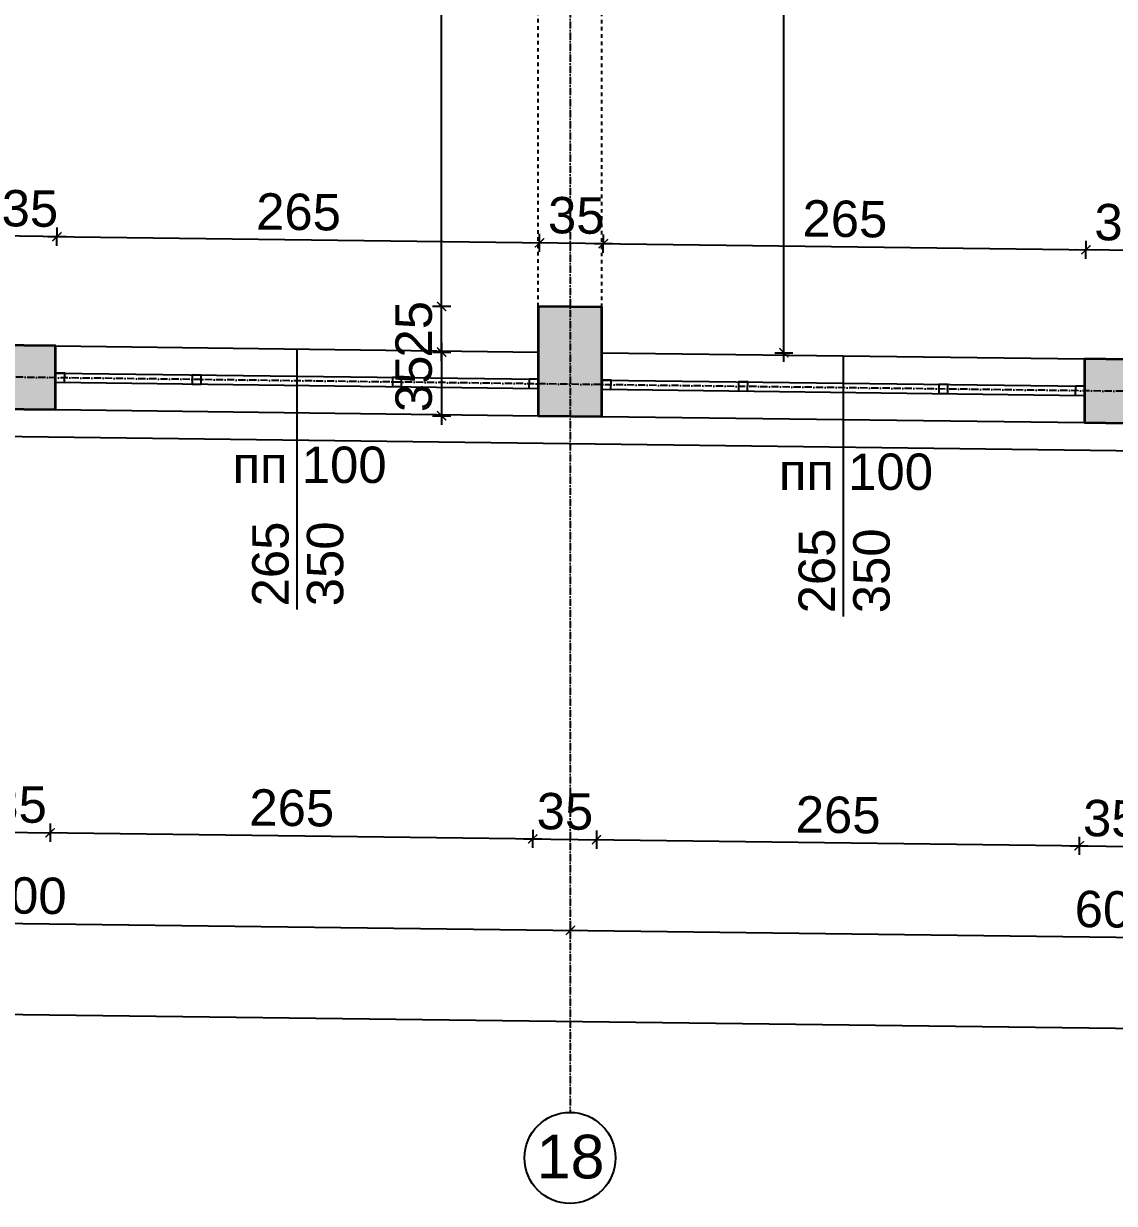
# Model space of a CAD drawing. Header units: inches. Extents: x -72385 to 39588, y -6525 to 66685.
# Drawn here: x -43225 to -42626, y 7740 to 8388 of the extents above; entities that cross this region are included whole.
import ezdxf

# ---------------------------------------------------------------- set-up
doc = ezdxf.new("R2010")
doc.units = ezdxf.units.IN
doc.header["$MEASUREMENT"] = 0
doc.linetypes.add('DashDot', pattern=[0.6, 0.4, -0.1, 0, -0.1])
doc.linetypes.add('Hidden', pattern=[0.4, 0.2, -0.2])
for name, color, linetype, lineweight in [('Изгледни линии', 253, 'Continuous', 25), ('Надписи коти външни', 252, 'Continuous', 25), ('Надписи коти вътрешни', 252, 'Continuous', 25), ('Надписи Оси', 252, 'Continuous', 25), ('Надписи прозорци', 252, 'Continuous', 25), ('Оси', 252, 'DashDot', 25), ('Прозорци', 251, 'Continuous', 25), ('Пунктир', 253, 'Hidden', 25), ('Разрезни линии', 7, 'Continuous', 35), ('Щрих стени', 254, 'Continuous', 25)]:
    doc.layers.add(name, color=color, linetype=linetype, lineweight=lineweight)
doc.styles.add('Arial Regular', font='arial.ttf')
doc.styles.get("Standard").update_dxf_attribs({"font": 'arial.ttf'})
doc.dimstyles.new('Annotative', dxfattribs={"dimscale": 0, "dimtxt": 20, "dimasz": 5, "dimexe": 5, "dimexo": 5, "dimgap": 5, "dimtad": 1, "dimdec": 0, "dimzin": 0, "dimdsep": 46, "dimtxsty": 'Standard', "dimblk": 'ARCHTICK', "dimcen": 5, "dimdle": 5, "dimadec": 0, "dimazin": 0, "dimtfac": 1, "dimtdec": 0, "dimtofl": 0, "dimtmove": 0, "dimatfit": 3, "dimldrblk": 'ARCHTICK', "dimfxl": 5, "dimfxlon": 1, "dimtolj": 1, "dimtzin": 0, "dimarcsym": 1})

# ---------------------------------------------------------------- blocks, each defined once
blk = doc.blocks.new('_ArchTick')
at = {"color": 0, "linetype": 'ByBlock', "const_width": 0.15}
blk.add_lwpolyline([(-0.5, -0.5), (0.5, 0.5)], dxfattribs=at)
blk = doc.blocks.new('*D1479')
at = {"layer": 'Defpoints', "color": 0, "ltscale": 50, "transparency": 16777216}
for p in [(-43241.57, 8271.78), (-43242.34, 8211.81), (-43207.34, 8211.37)]:
    blk.add_point(p, dxfattribs=at)
at = {"layer": 'Надписи коти вътрешни', "color": 0, "lineweight": -2, "ltscale": 50, "transparency": 16777216}
for p, q in [((-43201.57, 8271.27), (-43246.57, 8271.84)), ((-43241.64, 8266.78), (-43241.51, 8276.78)), ((-43206.64, 8266.33), (-43206.51, 8276.33))]:
    blk.add_line(p, q, dxfattribs=at)
at = {"layer": 'Надписи коти вътрешни', "color": 0, "lineweight": -2, "ltscale": 50, "transparency": 16777216, "xscale": 5, "yscale": 5, "zscale": 5}
for p, rotation in [((-43241.57, 8271.78), 179.2706286525463), ((-43206.57, 8271.33), 359.2706286525462)]:
    blk.add_blockref('_ArchTick', p, dxfattribs=dict(at, rotation=rotation))
at = {"layer": 'Надписи коти вътрешни', "color": 0, "ltscale": 50, "transparency": 16777216, "insert": (-43221.38, 8286.74), "char_height": 20, "attachment_point": 5, "rotation": 359.27063}
blk.add_mtext('\\A1;35', dxfattribs=at)
blk = doc.blocks.new('*D1480')
at = {"layer": 'Defpoints', "color": 0, "ltscale": 50, "transparency": 16777216}
for p in [(-42941.57, 8267.96), (-43207.34, 8211.37), (-42942.34, 8207.99)]:
    blk.add_point(p, dxfattribs=at)
at = {"layer": 'Надписи коти вътрешни', "color": 0, "lineweight": -2, "ltscale": 50, "transparency": 16777216}
for p, q in [((-43211.57, 8271.4), (-42936.57, 8267.89)), ((-43206.64, 8266.33), (-43206.51, 8276.33)), ((-42941.64, 8262.96), (-42941.51, 8272.96))]:
    blk.add_line(p, q, dxfattribs=at)
at = {"layer": 'Надписи коти вътрешни', "color": 0, "lineweight": -2, "ltscale": 50, "transparency": 16777216, "xscale": 5, "yscale": 5, "zscale": 5}
for p, rotation in [((-43206.57, 8271.33), 179.270628652547), ((-42941.57, 8267.96), 359.270628652547)]:
    blk.add_blockref('_ArchTick', p, dxfattribs=dict(at, rotation=rotation))
at = {"layer": 'Надписи коти вътрешни', "color": 0, "ltscale": 50, "transparency": 16777216, "insert": (-43073.88, 8284.86), "char_height": 20, "attachment_point": 5, "rotation": 359.27063}
blk.add_mtext('\\A1;265', dxfattribs=at)
blk = doc.blocks.new('*D1481')
at = {"layer": 'Defpoints', "color": 0, "ltscale": 50, "transparency": 16777216}
for p in [(-42941.57, 8267.96), (-42942.34, 8207.99), (-42907.34, 8207.55)]:
    blk.add_point(p, dxfattribs=at)
at = {"layer": 'Надписи коти вътрешни', "color": 0, "lineweight": -2, "ltscale": 50, "transparency": 16777216}
for p, q in [((-42941.64, 8262.96), (-42941.51, 8272.96)), ((-42906.64, 8262.51), (-42906.51, 8272.51)), ((-42901.57, 8267.45), (-42946.57, 8268.02))]:
    blk.add_line(p, q, dxfattribs=at)
at = {"layer": 'Надписи коти вътрешни', "color": 0, "lineweight": -2, "ltscale": 50, "transparency": 16777216, "xscale": 5, "yscale": 5, "zscale": 5}
for p, rotation in [((-42941.57, 8267.96), 179.2706286525463), ((-42906.57, 8267.51), 359.2706286525462)]:
    blk.add_blockref('_ArchTick', p, dxfattribs=dict(at, rotation=rotation))
at = {"layer": 'Надписи коти вътрешни', "color": 0, "ltscale": 50, "transparency": 16777216, "insert": (-42921.38, 8282.92), "char_height": 20, "attachment_point": 5, "rotation": 359.27063}
blk.add_mtext('\\A1;35', dxfattribs=at)
blk = doc.blocks.new('*D1482')
at = {"layer": 'Defpoints', "color": 0, "ltscale": 50, "transparency": 16777216}
for p in [(-42641.57, 8264.14), (-42907.34, 8207.55), (-42642.34, 8204.17)]:
    blk.add_point(p, dxfattribs=at)
at = {"layer": 'Надписи коти вътрешни', "color": 0, "lineweight": -2, "ltscale": 50, "transparency": 16777216}
for p, q in [((-42906.64, 8262.51), (-42906.51, 8272.51)), ((-42911.57, 8267.58), (-42636.57, 8264.08)), ((-42641.64, 8259.14), (-42641.51, 8269.14))]:
    blk.add_line(p, q, dxfattribs=at)
at = {"layer": 'Надписи коти вътрешни', "color": 0, "lineweight": -2, "ltscale": 50, "transparency": 16777216, "xscale": 5, "yscale": 5, "zscale": 5}
for p, rotation in [((-42906.57, 8267.51), 179.270628652547), ((-42641.57, 8264.14), 359.270628652547)]:
    blk.add_blockref('_ArchTick', p, dxfattribs=dict(at, rotation=rotation))
at = {"layer": 'Надписи коти вътрешни', "color": 0, "ltscale": 50, "transparency": 16777216, "insert": (-42773.88, 8281.04), "char_height": 20, "attachment_point": 5, "rotation": 359.27063}
blk.add_mtext('\\A1;265', dxfattribs=at)
blk = doc.blocks.new('*D1483')
at = {"layer": 'Defpoints', "color": 0, "ltscale": 50, "transparency": 16777216}
for p in [(-42641.57, 8264.14), (-42642.34, 8204.17), (-42607.34, 8203.73)]:
    blk.add_point(p, dxfattribs=at)
at = {"layer": 'Надписи коти вътрешни', "color": 0, "lineweight": -2, "ltscale": 50, "transparency": 16777216}
for p, q in [((-42641.64, 8259.14), (-42641.51, 8269.14)), ((-42606.64, 8258.69), (-42606.51, 8268.69)), ((-42601.57, 8263.63), (-42646.57, 8264.2))]:
    blk.add_line(p, q, dxfattribs=at)
at = {"layer": 'Надписи коти вътрешни', "color": 0, "lineweight": -2, "ltscale": 50, "transparency": 16777216, "xscale": 5, "yscale": 5, "zscale": 5}
for p, rotation in [((-42641.57, 8264.14), 179.2706286525463), ((-42606.57, 8263.69), 359.2706286525462)]:
    blk.add_blockref('_ArchTick', p, dxfattribs=dict(at, rotation=rotation))
at = {"layer": 'Надписи коти вътрешни', "color": 0, "ltscale": 50, "transparency": 16777216, "insert": (-42621.38, 8279.1), "char_height": 20, "attachment_point": 5, "rotation": 359.27063}
blk.add_mtext('\\A1;35', dxfattribs=at)
blk = doc.blocks.new('*D1520')
at = {"layer": 'Defpoints', "color": 0, "ltscale": 50, "transparency": 16777216}
for p in [(-42995.34, 8758.04), (-42942.34, 8758.04), (-42942.34, 8233)]:
    blk.add_point(p, dxfattribs=at)
at = {"layer": 'Надписи коти вътрешни', "color": 0, "lineweight": -2, "ltscale": 50, "transparency": 16777216}
for p, q in [((-42990.34, 8758.04), (-43000.34, 8758.04)), ((-42995.34, 8228), (-42995.34, 8763.04)), ((-42990.34, 8233), (-43000.34, 8233))]:
    blk.add_line(p, q, dxfattribs=at)
at = {"layer": 'Надписи коти вътрешни', "color": 0, "lineweight": -2, "ltscale": 50, "transparency": 16777216, "xscale": 5, "yscale": 5, "zscale": 5}
for p, rotation in [((-42995.34, 8758.04), 90), ((-42995.34, 8233), 270)]:
    blk.add_blockref('_ArchTick', p, dxfattribs=dict(at, rotation=rotation))
at = {"layer": 'Надписи коти вътрешни', "color": 0, "ltscale": 50, "transparency": 16777216, "insert": (-43010.56, 8495.52), "char_height": 20, "attachment_point": 5, "rotation": 90}
blk.add_mtext('\\A1;525', dxfattribs=at)
blk = doc.blocks.new('*D1525')
at = {"layer": 'Defpoints', "color": 0, "ltscale": 50, "transparency": 16777216}
for p in [(-42995.34, 8233), (-42942.34, 8233), (-42942.34, 8207.99)]:
    blk.add_point(p, dxfattribs=at)
at = {"layer": 'Надписи коти вътрешни', "color": 0, "lineweight": -2, "ltscale": 50, "transparency": 16777216}
for p, q in [((-42990.34, 8233), (-43000.34, 8233)), ((-42995.34, 8202.99), (-42995.34, 8238)), ((-42990.34, 8207.99), (-43000.34, 8207.99))]:
    blk.add_line(p, q, dxfattribs=at)
at = {"layer": 'Надписи коти вътрешни', "color": 0, "lineweight": -2, "ltscale": 50, "transparency": 16777216, "xscale": 5, "yscale": 5, "zscale": 5}
for p, rotation in [((-42995.34, 8233), 90), ((-42995.34, 8207.99), 270)]:
    blk.add_blockref('_ArchTick', p, dxfattribs=dict(at, rotation=rotation))
at = {"layer": 'Надписи коти вътрешни', "color": 0, "ltscale": 50, "transparency": 16777216, "insert": (-43010.56, 8220.49), "char_height": 20, "attachment_point": 5, "rotation": 90}
blk.add_mtext('\\A1;25', dxfattribs=at)
blk = doc.blocks.new('*D8262')
at = {"layer": 'Defpoints', "color": 0, "ltscale": 50, "transparency": 16777216}
for p in [(-42907.34, 9375.14), (-42807.42, 9375.14), (-42907.34, 8207.55)]:
    blk.add_point(p, dxfattribs=at)
at = {"layer": 'Надписи коти вътрешни', "color": 0, "lineweight": -2, "ltscale": 50, "transparency": 16777216}
for p, q in [((-42807.42, 8202.55), (-42807.42, 9380.14)), ((-42812.42, 9375.14), (-42802.42, 9375.14)), ((-42812.42, 8207.55), (-42802.42, 8207.55))]:
    blk.add_line(p, q, dxfattribs=at)
at = {"layer": 'Надписи коти вътрешни', "color": 0, "lineweight": -2, "ltscale": 50, "transparency": 16777216, "xscale": 5, "yscale": 5, "zscale": 5}
for p, rotation in [((-42807.42, 9375.14), 90), ((-42807.42, 8207.55), 270)]:
    blk.add_blockref('_ArchTick', p, dxfattribs=dict(at, rotation=rotation))
at = {"layer": 'Надписи коти вътрешни', "color": 0, "ltscale": 50, "transparency": 16777216, "insert": (-42822.63, 8892.05), "char_height": 20, "attachment_point": 5, "rotation": 90}
blk.add_mtext('\\A1;1168', dxfattribs=at)
blk = doc.blocks.new('*D6096')
at = {"layer": 'Defpoints', "color": 0, "ltscale": 50, "transparency": 16777216}
for p in [(-43242.34, 8176.81), (-43207.34, 8176.36), (-43210.3, 7943.88)]:
    blk.add_point(p, dxfattribs=at)
at = {"layer": 'Надписи коти външни', "color": 0, "lineweight": -2, "ltscale": 50, "transparency": 16777216}
for p, q in [((-43245.23, 7949.33), (-43245.36, 7939.33)), ((-43210.23, 7948.88), (-43210.36, 7938.88)), ((-43250.3, 7944.39), (-43205.3, 7943.82))]:
    blk.add_line(p, q, dxfattribs=at)
at = {"layer": 'Надписи коти външни', "color": 0, "lineweight": -2, "ltscale": 50, "transparency": 16777216, "xscale": 5, "yscale": 5, "zscale": 5}
for p, rotation in [((-43245.3, 7944.33), 179.2706286525403), ((-43210.3, 7943.88), 359.2706286525403)]:
    blk.add_blockref('_ArchTick', p, dxfattribs=dict(at, rotation=rotation))
at = {"layer": 'Надписи коти външни', "color": 0, "ltscale": 50, "transparency": 16777216, "insert": (-43227.6, 7959.32), "char_height": 20, "attachment_point": 5, "rotation": 359.27063}
blk.add_mtext('\\A1;35', dxfattribs=at)
blk = doc.blocks.new('*D6097')
at = {"layer": 'Defpoints', "color": 0, "ltscale": 50, "transparency": 16777216}
for p in [(-43207.34, 8176.36), (-42942.34, 8172.99), (-42945.3, 7940.51)]:
    blk.add_point(p, dxfattribs=at)
at = {"layer": 'Надписи коти външни', "color": 0, "lineweight": -2, "ltscale": 50, "transparency": 16777216}
for p, q in [((-43210.23, 7948.88), (-43210.36, 7938.88)), ((-43215.3, 7943.95), (-42940.3, 7940.45)), ((-42945.23, 7945.51), (-42945.36, 7935.51))]:
    blk.add_line(p, q, dxfattribs=at)
at = {"layer": 'Надписи коти външни', "color": 0, "lineweight": -2, "ltscale": 50, "transparency": 16777216, "xscale": 5, "yscale": 5, "zscale": 5}
for p, rotation in [((-43210.3, 7943.88), 179.2706286525463), ((-42945.3, 7940.51), 359.2706286525462)]:
    blk.add_blockref('_ArchTick', p, dxfattribs=dict(at, rotation=rotation))
at = {"layer": 'Надписи коти външни', "color": 0, "ltscale": 50, "transparency": 16777216, "insert": (-43077.6, 7957.41), "char_height": 20, "attachment_point": 5, "rotation": 359.27063}
blk.add_mtext('\\A1;265', dxfattribs=at)
blk = doc.blocks.new('*D6098')
at = {"layer": 'Defpoints', "color": 0, "ltscale": 50, "transparency": 16777216}
for p in [(-42942.34, 8172.99), (-42907.34, 8172.55), (-42910.3, 7940.06)]:
    blk.add_point(p, dxfattribs=at)
at = {"layer": 'Надписи коти външни', "color": 0, "lineweight": -2, "ltscale": 50, "transparency": 16777216}
for p, q in [((-42950.3, 7940.57), (-42905.3, 7940)), ((-42945.23, 7945.51), (-42945.36, 7935.51)), ((-42910.23, 7945.06), (-42910.36, 7935.06))]:
    blk.add_line(p, q, dxfattribs=at)
at = {"layer": 'Надписи коти външни', "color": 0, "lineweight": -2, "ltscale": 50, "transparency": 16777216, "xscale": 5, "yscale": 5, "zscale": 5}
for p, rotation in [((-42945.3, 7940.51), 179.2706286525496), ((-42910.3, 7940.06), 359.2706286525496)]:
    blk.add_blockref('_ArchTick', p, dxfattribs=dict(at, rotation=rotation))
at = {"layer": 'Надписи коти външни', "color": 0, "ltscale": 50, "transparency": 16777216, "insert": (-42927.6, 7955.5), "char_height": 20, "attachment_point": 5, "rotation": 359.27063}
blk.add_mtext('\\A1;35', dxfattribs=at)
blk = doc.blocks.new('*D6099')
at = {"layer": 'Defpoints', "color": 0, "ltscale": 50, "transparency": 16777216}
for p in [(-42907.34, 8172.55), (-42642.34, 8169.17), (-42645.3, 7936.69)]:
    blk.add_point(p, dxfattribs=at)
at = {"layer": 'Надписи коти външни', "color": 0, "lineweight": -2, "ltscale": 50, "transparency": 16777216}
for p, q in [((-42910.23, 7945.06), (-42910.36, 7935.06)), ((-42645.23, 7941.69), (-42645.36, 7931.69)), ((-42915.3, 7940.13), (-42640.3, 7936.63))]:
    blk.add_line(p, q, dxfattribs=at)
at = {"layer": 'Надписи коти външни', "color": 0, "lineweight": -2, "ltscale": 50, "transparency": 16777216, "xscale": 5, "yscale": 5, "zscale": 5}
for p, rotation in [((-42910.3, 7940.06), 179.2706286525478), ((-42645.3, 7936.69), 359.2706286525477)]:
    blk.add_blockref('_ArchTick', p, dxfattribs=dict(at, rotation=rotation))
at = {"layer": 'Надписи коти външни', "color": 0, "ltscale": 50, "transparency": 16777216, "insert": (-42777.6, 7953.59), "char_height": 20, "attachment_point": 5, "rotation": 359.27063}
blk.add_mtext('\\A1;265', dxfattribs=at)
blk = doc.blocks.new('*D6100')
at = {"layer": 'Defpoints', "color": 0, "ltscale": 50, "transparency": 16777216}
for p in [(-42642.34, 8169.17), (-42607.34, 8168.73), (-42610.3, 7936.25)]:
    blk.add_point(p, dxfattribs=at)
at = {"layer": 'Надписи коти външни', "color": 0, "lineweight": -2, "ltscale": 50, "transparency": 16777216}
for p, q in [((-42645.23, 7941.69), (-42645.36, 7931.69)), ((-42610.23, 7941.24), (-42610.36, 7931.25)), ((-42650.3, 7936.75), (-42605.3, 7936.18))]:
    blk.add_line(p, q, dxfattribs=at)
at = {"layer": 'Надписи коти външни', "color": 0, "lineweight": -2, "ltscale": 50, "transparency": 16777216, "xscale": 5, "yscale": 5, "zscale": 5}
for p, rotation in [((-42645.3, 7936.69), 179.2706286525464), ((-42610.3, 7936.25), 359.2706286525463)]:
    blk.add_blockref('_ArchTick', p, dxfattribs=dict(at, rotation=rotation))
at = {"layer": 'Надписи коти външни', "color": 0, "ltscale": 50, "transparency": 16777216, "insert": (-42627.6, 7951.69), "char_height": 20, "attachment_point": 5, "rotation": 359.27063}
blk.add_mtext('\\A1;35', dxfattribs=at)
blk = doc.blocks.new('*D6129')
at = {"layer": 'Defpoints', "color": 0, "ltscale": 50, "transparency": 16777216}
for p in [(-43524.84, 7897.88), (-42924.61, 7890.25), (-42924.61, 7890.25)]:
    blk.add_point(p, dxfattribs=at)
at = {"layer": 'Надписи коти външни', "color": 0, "lineweight": -2, "ltscale": 50, "transparency": 16777216}
for p, q in [((-43524.84, 7897.88), (-43524.77, 7902.88)), ((-43529.84, 7897.95), (-42919.61, 7890.18)), ((-42924.61, 7890.25), (-42924.55, 7895.25))]:
    blk.add_line(p, q, dxfattribs=at)
at = {"layer": 'Надписи коти външни', "color": 0, "lineweight": -2, "ltscale": 50, "transparency": 16777216, "xscale": 5, "yscale": 5, "zscale": 5}
for p, rotation in [((-43524.84, 7897.88), 179.2708993674434), ((-42924.61, 7890.25), 359.2708993674435)]:
    blk.add_blockref('_ArchTick', p, dxfattribs=dict(at, rotation=rotation))
at = {"layer": 'Надписи коти външни', "color": 0, "ltscale": 50, "transparency": 16777216, "insert": (-43224.53, 7909.27), "char_height": 20, "attachment_point": 5, "rotation": 359.2709}
blk.add_mtext('\\A1;600', dxfattribs=at)
blk = doc.blocks.new('*D6130')
at = {"layer": 'Defpoints', "color": 0, "ltscale": 50, "transparency": 16777216}
for p in [(-42924.61, 7890.25), (-42324.61, 7882.6), (-42324.61, 7882.6)]:
    blk.add_point(p, dxfattribs=at)
at = {"layer": 'Надписи коти външни', "color": 0, "lineweight": -2, "ltscale": 50, "transparency": 16777216}
for p, q in [((-42924.61, 7890.25), (-42924.55, 7895.25)), ((-42929.61, 7890.31), (-42319.61, 7882.54)), ((-42324.61, 7882.6), (-42324.55, 7887.6))]:
    blk.add_line(p, q, dxfattribs=at)
at = {"layer": 'Надписи коти външни', "color": 0, "lineweight": -2, "ltscale": 50, "transparency": 16777216, "xscale": 5, "yscale": 5, "zscale": 5}
for p, rotation in [((-42924.61, 7890.25), 179.2703578371867), ((-42324.61, 7882.6), 359.2703578371867)]:
    blk.add_blockref('_ArchTick', p, dxfattribs=dict(at, rotation=rotation))
at = {"layer": 'Надписи коти външни', "color": 0, "ltscale": 50, "transparency": 16777216, "insert": (-42624.42, 7901.64), "char_height": 20, "attachment_point": 5, "rotation": 359.27036}
blk.add_mtext('\\A1;600', dxfattribs=at)
blk = doc.blocks.new('*D6190')
at = {"layer": 'Defpoints', "color": 0, "ltscale": 50, "transparency": 16777216}
for p in [(-52317.34, 8292.34), (-40222.34, 8138.36), (-40226.57, 7805.89)]:
    blk.add_point(p, dxfattribs=at)
at = {"layer": 'Надписи коти външни', "color": 0, "lineweight": -2, "ltscale": 50, "transparency": 16777216}
for p, q in [((-52326.57, 7959.93), (-40221.57, 7805.83)), ((-52321.51, 7964.87), (-52321.63, 7954.87)), ((-40226.51, 7810.89), (-40226.63, 7800.89))]:
    blk.add_line(p, q, dxfattribs=at)
at = {"layer": 'Надписи коти външни', "color": 0, "lineweight": -2, "ltscale": 50, "transparency": 16777216, "xscale": 5, "yscale": 5, "zscale": 5}
for p, rotation in [((-52321.57, 7959.87), 179.2706286525472), ((-40226.57, 7805.89), 359.2706286525473)]:
    blk.add_blockref('_ArchTick', p, dxfattribs=dict(at, rotation=rotation))
at = {"layer": 'Надписи коти външни', "color": 0, "ltscale": 50, "transparency": 16777216, "insert": (-46273.88, 7898.09), "char_height": 20, "attachment_point": 5, "rotation": 359.27063}
blk.add_mtext('\\A1;12095', dxfattribs=at)
blk = doc.blocks.new('*D7825')
at = {"layer": 'Defpoints', "color": 0, "ltscale": 10, "transparency": 16777216}
for p in [(-43034.14, 8207.99), (-43034.14, 8172.99), (-42995.34, 8172.99)]:
    blk.add_point(p, dxfattribs=at)
at = {"layer": 'Надписи коти вътрешни', "color": 0, "lineweight": -2, "ltscale": 10, "transparency": 16777216}
for p, q in [((-42995.34, 8212.99), (-42995.34, 8167.99)), ((-43000.34, 8207.99), (-42990.34, 8207.99)), ((-43000.34, 8172.99), (-42990.34, 8172.99))]:
    blk.add_line(p, q, dxfattribs=at)
at = {"layer": 'Надписи коти вътрешни', "color": 0, "lineweight": -2, "ltscale": 10, "transparency": 16777216, "xscale": 5, "yscale": 5, "zscale": 5}
for p, rotation in [((-42995.34, 8207.99), 90), ((-42995.34, 8172.99), 270)]:
    blk.add_blockref('_ArchTick', p, dxfattribs=dict(at, rotation=rotation))
at = {"layer": 'Надписи коти вътрешни', "color": 0, "ltscale": 10, "transparency": 16777216, "insert": (-43010.56, 8190.49), "char_height": 20, "attachment_point": 5, "rotation": 90}
blk.add_mtext('\\A1;35', dxfattribs=at)

msp = doc.modelspace()

# ---------------------------------------------------------------- hatches: boundary and pattern name
at = {"layer": 'Щрих стени', "ltscale": 10}
h = msp.add_hatch(color=256, dxfattribs=at)
h.dxf.hatch_style = 1
h.paths.add_polyline_path([(-45037.34, 8234.66), (-45072.34, 8235.11), (-45072.34, 8200.11), (-45037.34, 8199.66)])
h.paths.add_polyline_path([(-44737.34, 8255.85), (-44772.34, 8256.29), (-44772.34, 8196.29), (-44737.34, 8195.84)])
h.paths.add_polyline_path([(-44437.34, 8227.03), (-44472.34, 8227.47), (-44472.34, 8192.47), (-44437.34, 8192.02)])
h.paths.add_polyline_path([(-44137.34, 8248.21), (-44172.34, 8248.65), (-44172.34, 8188.65), (-44137.34, 8188.2)])
h.paths.add_polyline_path([(-43837.34, 8219.39), (-43872.34, 8219.83), (-43872.34, 8184.83), (-43837.34, 8184.39)])
h.paths.add_polyline_path([(-43507.34, 8240.19), (-43572.34, 8241.02), (-43572.34, 8181.01), (-43507.34, 8180.18)])
h.paths.add_polyline_path([(-43207.34, 8211.37), (-43242.34, 8211.81), (-43242.34, 8176.81), (-43207.34, 8176.36)])
h.paths.add_polyline_path([(-42907.34, 8232.55), (-42942.34, 8233), (-42942.34, 8172.99), (-42907.34, 8172.55)])
h.paths.add_polyline_path([(-42607.34, 8203.73), (-42642.34, 8204.17), (-42642.34, 8169.17), (-42607.34, 8168.73)])
h.paths.add_polyline_path([(-42307.34, 8224.91), (-42309.84, 8224.94), (-42309.84, 8409.96), (-42339.84, 8410.34), (-42339.84, 8225.33), (-42342.34, 8225.36), (-42342.34, 8165.35), (-42307.34, 8164.91)])
h.paths.add_polyline_path([(-44737.34, 8845.9), (-44772.34, 8846.34), (-44772.34, 8781.34), (-44737.34, 8780.89)])
h.paths.add_polyline_path([(-44137.34, 8838.26), (-44172.34, 8838.7), (-44172.34, 8808.7), (-44197.34, 8809.02), (-44197.34, 8774.02), (-44172.34, 8773.7), (-44137.34, 8773.25)])
h.paths.add_polyline_path([(-43507.34, 8830.24), (-43572.34, 8831.06), (-43572.34, 8766.06), (-43507.34, 8765.23)])
h.paths.add_polyline_path([(-42907.34, 8822.6), (-42942.34, 8823.04), (-42942.34, 8793.04), (-42967.34, 8793.36), (-42967.34, 8758.36), (-42942.34, 8758.04), (-42907.34, 8757.59)])

# ---------------------------------------------------------------- linework, layer by layer
at = {"layer": 'Изгледни линии', "ltscale": 50}
for p, q in [((-47152.34, 8211.59), (-40527.34, 8127.25)), ((-43207.34, 8211.37), (-42942.34, 8207.99)), ((-42907.34, 8207.55), (-42642.34, 8204.17)), ((-43207.34, 8176.36), (-42942.34, 8172.99)), ((-42907.34, 8172.55), (-42642.34, 8169.17))]:
    msp.add_line(p, q, dxfattribs=at)
at = {"layer": 'Надписи Оси', "ltscale": 50}
msp.add_circle((-42924.84, 7765.24), 25, dxfattribs=at)
at = {"layer": 'Надписи прозорци', "ltscale": 50}
for p, q in [((-43074.84, 8209.68), (-43074.84, 8066.53)), ((-42774.84, 8205.86), (-42774.84, 8062.71))]:
    msp.add_line(p, q, dxfattribs=at)
at = {"layer": 'Оси', "ltscale": 10}
for p, q in [((-42924.84, 10390.45), (-42924.84, 7790.24)), ((-39839.84, 8151), (-52699.84, 8314.71))]:
    msp.add_line(p, q, dxfattribs=at)
at = {"layer": 'Прозорци', "ltscale": 50}
for p, q in [((-43207.34, 8196.37), (-42942.34, 8192.99)), ((-43207.34, 8191.37), (-42942.34, 8187.99)), ((-42907.34, 8192.55), (-42642.34, 8189.17)), ((-42907.34, 8187.55), (-42642.34, 8184.17))]:
    msp.add_line(p, q, dxfattribs=at)
for points in [[(-43207.34, 8191.37), (-43202.34, 8191.3), (-43202.27, 8196.3), (-43207.27, 8196.37), (-43207.34, 8191.37)], [(-43132.35, 8190.41), (-43127.35, 8190.35), (-43127.29, 8195.35), (-43132.29, 8195.41), (-43132.35, 8190.41)], [(-43022.39, 8189.01), (-43017.39, 8188.95), (-43017.33, 8193.95), (-43022.32, 8194.01), (-43022.39, 8189.01)], [(-42947.4, 8188.06), (-42942.4, 8188), (-42942.34, 8193), (-42947.34, 8193.06), (-42947.4, 8188.06)], [(-42907.34, 8187.55), (-42902.34, 8187.48), (-42902.27, 8192.48), (-42907.27, 8192.55), (-42907.34, 8187.55)], [(-42832.35, 8186.59), (-42827.35, 8186.53), (-42827.29, 8191.53), (-42832.29, 8191.59), (-42832.35, 8186.59)], [(-42722.39, 8185.19), (-42717.39, 8185.13), (-42717.33, 8190.13), (-42722.32, 8190.19), (-42722.39, 8185.19)], [(-42647.4, 8184.24), (-42642.4, 8184.18), (-42642.34, 8189.18), (-42647.34, 8189.24), (-42647.4, 8184.24)]]:
    msp.add_lwpolyline(points, dxfattribs=at)
at = {"layer": 'Пунктир', "ltscale": 10}
for p, q in [((-42942.34, 8233), (-42942.34, 8758.04)), ((-42907.34, 8232.55), (-42907.34, 8757.59))]:
    msp.add_line(p, q, dxfattribs=at)
at = {"layer": 'Разрезни линии', "ltscale": 50}
for p, q in [((-42907.34, 8232.55), (-42942.34, 8233)), ((-42942.34, 8233), (-42942.34, 8172.99)), ((-42907.34, 8172.55), (-42907.34, 8232.55)), ((-42942.34, 8172.99), (-42907.34, 8172.55))]:
    msp.add_line(p, q, dxfattribs=at)
for points in [[(-43242.34, 8211.81), (-43242.34, 8176.81), (-43207.34, 8176.36), (-43207.34, 8211.37)], [(-42642.34, 8204.17), (-42642.34, 8169.17), (-42607.34, 8168.73), (-42607.34, 8203.73)]]:
    msp.add_lwpolyline(points, close=True, dxfattribs=at)

# ---------------------------------------------------------------- texts
at = {"layer": 'Надписи Оси', "ltscale": 100, "insert": (-42938.16, 7777.96), "char_height": 24, "width": 27.2128, "attachment_point": 1, "style": 'Arial Regular'}
msp.add_mtext('\\pxqc;18', dxfattribs=at)
at = {"layer": 'Надписи прозорци', "ltscale": 100, "char_height": 20, "width": 180.4891, "attachment_point": 1, "style": 'Arial Regular'}
for insert in [(-43110.15, 8156.04), (-42810.15, 8152.22)]:
    msp.add_mtext('пп 100', dxfattribs=dict(at, insert=insert))
at = {"layer": 'Надписи прозорци', "ltscale": 100, "char_height": 20, "width": 180.4891, "attachment_point": 3, "rotation": 90, "style": 'Arial Regular'}
for s, insert in [('265', (-43099.35, 8114.82)), ('350', (-43069.35, 8114.9)), ('265', (-42799.35, 8111)), ('350', (-42769.35, 8111.08))]:
    msp.add_mtext(s, dxfattribs=dict(at, insert=insert))

# ---------------------------------------------------------------- dimensions: what is measured, and where the dimension line sits
at = {"layer": 'Надписи коти външни', "ltscale": 50}
dim = msp.add_aligned_dim(p1=(-52317.34, 8292.34), p2=(-40222.34, 8138.36), distance=-332.5, text='12095', dimstyle='Annotative', override={"dimscale": 0, "dimtix": 0, "dimtofl": 0, "dimtmove": 0, "dimatfit": 3}, dxfattribs=at)
dim.commit()
dim.dimension.update_dxf_attribs({"geometry": '*D6190', "text_midpoint": (-46273.88, 7898.09)})
for base, p1, p2, picture, middle in [((-43210.3, 7943.88), (-43242.34, 8176.81), (-43207.34, 8176.36), '*D6096', (-43227.8, 7944.11)), ((-42910.3, 7940.06), (-42942.34, 8172.99), (-42907.34, 8172.55), '*D6098', (-42927.8, 7940.29)), ((-42610.3, 7936.25), (-42642.34, 8169.17), (-42607.34, 8168.73), '*D6100', (-42627.8, 7936.47))]:
    dim = msp.add_linear_dim(base=base, p1=p1, p2=p2, angle=359.27063, dimstyle='Annotative', override={"dimscale": 0, "dimtix": 0, "dimtofl": 0, "dimtmove": 0, "dimatfit": 3}, dxfattribs=at)
    dim.commit()
    dim.dimension.update_dxf_attribs({"geometry": picture, "text_midpoint": middle, "dimtype": 129})
for p1, p2, distance, picture, middle in [((-43207.34, 8176.36), (-42942.34, 8172.99), -232.5, '*D6097', (-43077.6, 7957.41)), ((-42907.34, 8172.55), (-42642.34, 8169.17), -232.5, '*D6099', (-42777.6, 7953.59)), ((-43524.84, 7897.88), (-42924.61, 7890.25), 0, '*D6129', (-43224.53, 7909.27)), ((-42924.61, 7890.25), (-42324.61, 7882.6), 0, '*D6130', (-42624.42, 7901.64))]:
    dim = msp.add_aligned_dim(p1=p1, p2=p2, distance=distance, dimstyle='Annotative', override={"dimscale": 0, "dimtix": 0, "dimtofl": 0, "dimtmove": 0, "dimatfit": 3}, dxfattribs=at)
    dim.commit()
    dim.dimension.update_dxf_attribs({"geometry": picture, "text_midpoint": middle})
at = {"layer": 'Надписи коти вътрешни', "ltscale": 50}
for base, p1, p2, angle, picture, middle, dimtype in [((-42807.42, 9375.14), (-42907.34, 8207.55), (-42907.34, 9375.14), 90, '*D8262', (-42807.42, 8892.05), 128), ((-43241.57, 8271.78), (-43207.34, 8211.37), (-43242.34, 8211.81), 179.27063, '*D1479', (-43221.57, 8271.52), 129), ((-42941.57, 8267.96), (-42907.34, 8207.55), (-42942.34, 8207.99), 179.27063, '*D1481', (-42921.57, 8267.7), 129), ((-42641.57, 8264.14), (-42607.34, 8203.73), (-42642.34, 8204.17), 179.27063, '*D1483', (-42621.57, 8263.88), 129), ((-42995.34, 8233), (-42942.34, 8207.99), (-42942.34, 8233), 90, '*D1525', (-42995.34, 8220.49), 128)]:
    dim = msp.add_linear_dim(base=base, p1=p1, p2=p2, angle=angle, dimstyle='Annotative', override={"dimscale": 0, "dimtix": 0, "dimtofl": 0, "dimtmove": 0, "dimatfit": 3}, dxfattribs=at)
    dim.commit()
    dim.dimension.update_dxf_attribs({"geometry": picture, "text_midpoint": middle, "dimtype": dimtype})
dim = msp.add_linear_dim(base=(-42995.34, 8758.04), p1=(-42942.34, 8233), p2=(-42942.34, 8758.04), angle=90, dimstyle='Annotative', override={"dimscale": 0, "dimtix": 0, "dimtofl": 0, "dimtmove": 0, "dimatfit": 3}, dxfattribs=at)
dim.commit()
dim.dimension.update_dxf_attribs({"geometry": '*D1520', "text_midpoint": (-43010.56, 8495.52)})
for p1, p2, picture, middle in [((-43207.34, 8211.37), (-42942.34, 8207.99), '*D1480', (-43073.88, 8284.86)), ((-42907.34, 8207.55), (-42642.34, 8204.17), '*D1482', (-42773.88, 8281.04))]:
    dim = msp.add_aligned_dim(p1=p1, p2=p2, distance=59.97, dimstyle='Annotative', override={"dimscale": 0, "dimtix": 0, "dimtofl": 0, "dimtmove": 0, "dimatfit": 3}, dxfattribs=at)
    dim.commit()
    dim.dimension.update_dxf_attribs({"geometry": picture, "text_midpoint": middle})
at = {"layer": 'Надписи коти вътрешни', "ltscale": 10}
dim = msp.add_linear_dim(base=(-42995.34, 8172.99), p1=(-43034.14, 8207.99), p2=(-43034.14, 8172.99), angle=270, dimstyle='Annotative', override={"dimscale": 0, "dimtix": 0, "dimtofl": 0, "dimtmove": 0, "dimatfit": 3}, dxfattribs=at)
dim.commit()
dim.dimension.update_dxf_attribs({"geometry": '*D7825', "text_midpoint": (-42995.34, 8190.49), "dimtype": 129})

doc.saveas('drawing.dxf')
